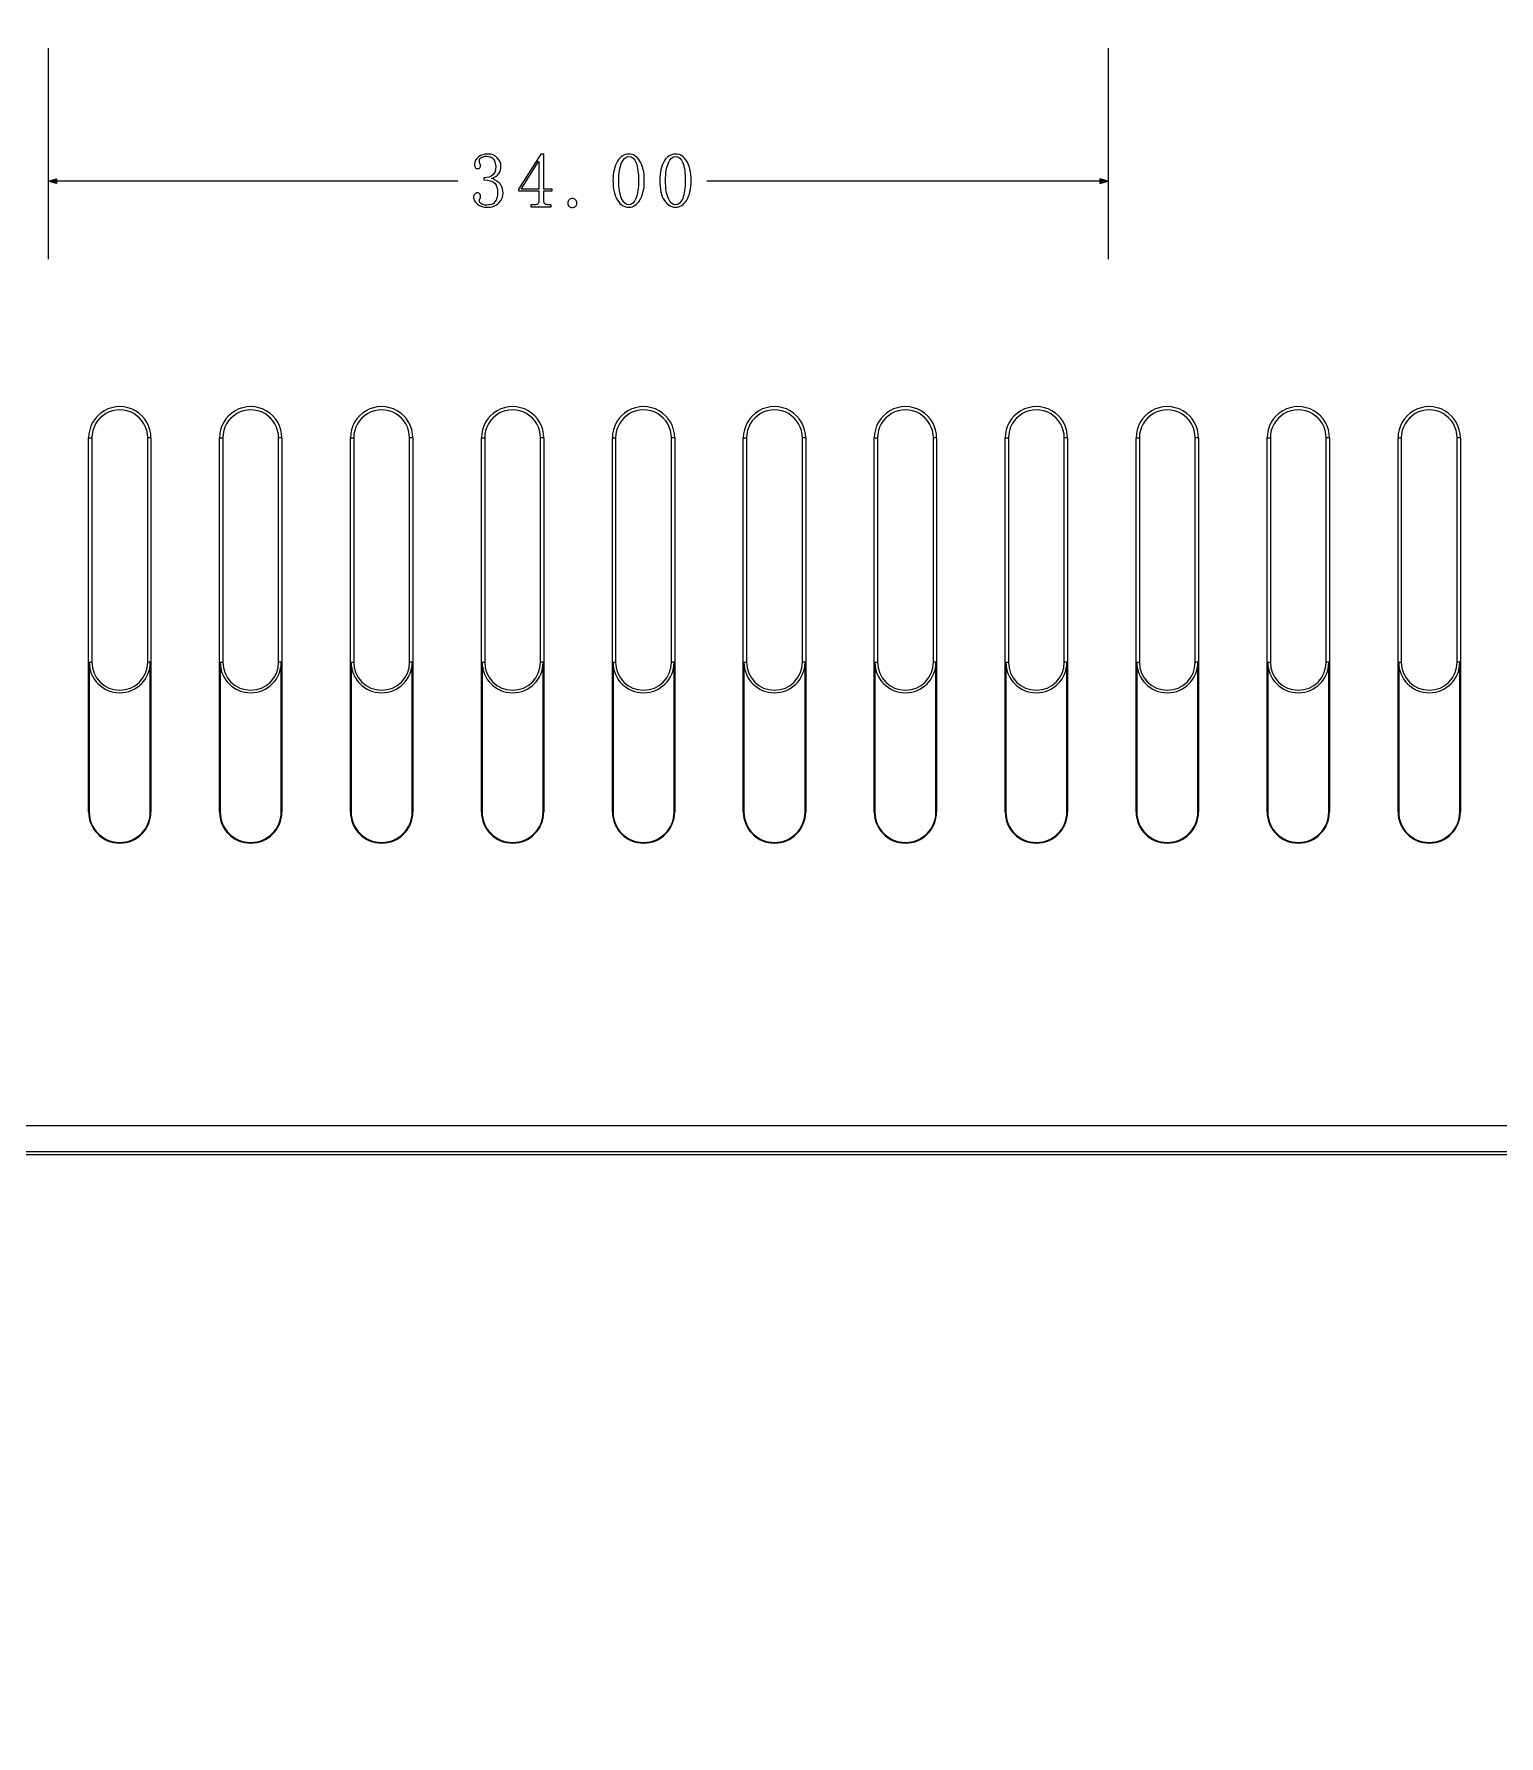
# Model space of a CAD drawing. Header units: millimetres. Extents: x -672 to 672, y -225 to 223.
# Drawn here: x -29.3 to 17.7, y 15.4 to 70 of the extents above; entities that cross this region are included whole.
import ezdxf

# ---------------------------------------------------------------- set-up
doc = ezdxf.new("R2010")
doc.units = ezdxf.units.MM
doc.header["$MEASUREMENT"] = 0
doc.layers.add('layer 1', color=7, linetype='Continuous')

msp = doc.modelspace()

# ---------------------------------------------------------------- hatches: boundary and pattern name
at = {"layer": 'layer 1', "true_color": 0xff0000}
h = msp.add_hatch(color=1, dxfattribs=at)
edge = h.paths.add_edge_path()
edge.add_spline(control_points=[(-28.5911, 65.3494), (-28.5911, 65.3494), (-28.8578, 65.278), (-28.8578, 65.278), (-28.8578, 65.278), (-28.5911, 65.2065), (-28.5911, 65.2065), (-28.5911, 65.2065), (-28.5911, 65.3494), (-28.5911, 65.3494)], knot_values=[0, 0, 0, 0, 0.3333333, 0.3333333, 0.3333333, 0.6666667, 0.6666667, 0.6666667, 1, 1, 1, 1], degree=3, periodic=1)
h = msp.add_hatch(color=1, dxfattribs=at)
edge = h.paths.add_edge_path()
edge.add_spline(control_points=[(4.8755, 65.3494), (4.8755, 65.3494), (5.1422, 65.278), (5.1422, 65.278), (5.1422, 65.278), (4.8755, 65.2065), (4.8755, 65.2065), (4.8755, 65.2065), (4.8755, 65.3494), (4.8755, 65.3494)], knot_values=[0, 0, 0, 0, 0.3333333, 0.3333333, 0.3333333, 0.6666667, 0.6666667, 0.6666667, 1, 1, 1, 1], degree=3, periodic=1)

# ---------------------------------------------------------------- linework, layer by layer
at = {"layer": 'layer 1', "lineweight": 40}
msp.add_open_spline([(123.1599, 207.75), (123.1599, 207.75), (-161.8401, 207.75), (-161.8401, 207.75), (-161.8401, 207.75), (-161.8401, -207.75), (-161.8401, -207.75), (-161.8401, -207.75), (123.1599, -207.75), (123.1599, -207.75), (123.1599, -207.75), (123.1599, 207.75), (123.1599, 207.75)], degree=3, knots=[0, 0, 0, 0, 0.25, 0.25, 0.25, 0.5, 0.5, 0.5, 0.75, 0.75, 0.75, 1, 1, 1, 1], dxfattribs=at)
at = {"layer": 'layer 1', "color": 1, "lineweight": 0}
for points in [[(-28.8578, 69.5449), (-28.8578, 69.5449), (-28.8578, 62.778), (-28.8578, 62.778)], [(5.1422, 69.5449), (5.1422, 69.5449), (5.1422, 62.778), (5.1422, 62.778)], [(-15.7158, 65.278), (-15.7158, 65.278), (-28.8578, 65.278), (-28.8578, 65.278)], [(5.1422, 65.278), (5.1422, 65.278), (-7.7264, 65.278), (-7.7264, 65.278)]]:
    msp.add_open_spline(points, degree=3, dxfattribs=at)
at = {"layer": 'layer 1', "color": 3}
for points, knots in [([(-14.3403, 65.161), (-14.2882, 65.0764), (-14.2619, 64.9914), (-14.2619, 64.9068), (-14.2619, 64.7831), (-14.3078, 64.6743), (-14.399, 64.5797), (-14.4898, 64.4856), (-14.6169, 64.4381), (-14.7798, 64.4381), (-14.8969, 64.4381), (-14.9978, 64.4706), (-15.0823, 64.536), (-15.1669, 64.601), (-15.2094, 64.676), (-15.2094, 64.7606), (-15.2094, 64.7997), (-15.1965, 64.8339), (-15.1703, 64.8631), (-15.1444, 64.8922), (-15.1182, 64.9068), (-15.0923, 64.9068), (-15.0532, 64.9068), (-15.0253, 64.8922), (-15.009, 64.8631), (-14.9928, 64.8339), (-14.9848, 64.8093), (-14.9848, 64.7897), (-14.9848, 64.7572), (-14.9911, 64.7297), (-15.0044, 64.7068), (-15.0173, 64.6839), (-15.024, 64.6627), (-15.024, 64.6435), (-15.024, 64.6043), (-14.9994, 64.5718), (-14.9507, 64.5456), (-14.9019, 64.5197), (-14.8482, 64.5064), (-14.7894, 64.5064), (-14.6723, 64.5064), (-14.5844, 64.5406), (-14.5257, 64.6089), (-14.4673, 64.6777), (-14.4378, 64.7831), (-14.4378, 64.9264), (-14.4378, 65.0435), (-14.469, 65.1381), (-14.5307, 65.2097), (-14.5923, 65.2814), (-14.7082, 65.3172), (-14.8773, 65.3172), (-14.8773, 65.3172), (-14.8773, 65.3856), (-14.8773, 65.3856), (-14.7469, 65.3856), (-14.6511, 65.4164), (-14.5894, 65.4781), (-14.5273, 65.5402), (-14.4965, 65.6264), (-14.4965, 65.7372), (-14.4965, 65.8281), (-14.5211, 65.9081), (-14.5698, 65.9764), (-14.6186, 66.0447), (-14.6948, 66.0789), (-14.799, 66.0789), (-14.8448, 66.0789), (-14.8936, 66.0672), (-14.9457, 66.0447), (-14.9978, 66.0218), (-15.024, 65.9843), (-15.024, 65.9322), (-15.024, 65.8802), (-15.0173, 65.8477), (-15.0044, 65.8347), (-14.9911, 65.8218), (-14.9848, 65.8056), (-14.9848, 65.786), (-14.9848, 65.7535), (-14.9911, 65.7272), (-15.0044, 65.7077), (-15.0173, 65.6881), (-15.0403, 65.6785), (-15.0728, 65.6785), (-15.0986, 65.6785), (-15.1232, 65.6881), (-15.1461, 65.7077), (-15.1686, 65.7272), (-15.1803, 65.7631), (-15.1803, 65.8152), (-15.1803, 65.9127), (-15.1378, 65.9927), (-15.0532, 66.0543), (-14.9686, 66.1164), (-14.8707, 66.1472), (-14.7603, 66.1472), (-14.6298, 66.1472), (-14.5257, 66.1064), (-14.4478, 66.0252), (-14.3694, 65.9439), (-14.3303, 65.8577), (-14.3303, 65.7664), (-14.3303, 65.6685), (-14.3548, 65.5856), (-14.4036, 65.5172), (-14.4523, 65.4489), (-14.529, 65.3985), (-14.6332, 65.366), (-14.4898, 65.3139), (-14.3923, 65.2456), (-14.3403, 65.161)], [0, 0, 0, 0, 0.027027, 0.027027, 0.027027, 0.0540541, 0.0540541, 0.0540541, 0.0810811, 0.0810811, 0.0810811, 0.1081081, 0.1081081, 0.1081081, 0.1351351, 0.1351351, 0.1351351, 0.1621622, 0.1621622, 0.1621622, 0.1891892, 0.1891892, 0.1891892, 0.2162162, 0.2162162, 0.2162162, 0.2432432, 0.2432432, 0.2432432, 0.2702703, 0.2702703, 0.2702703, 0.2972973, 0.2972973, 0.2972973, 0.3243243, 0.3243243, 0.3243243, 0.3513514, 0.3513514, 0.3513514, 0.3783784, 0.3783784, 0.3783784, 0.4054054, 0.4054054, 0.4054054, 0.4324324, 0.4324324, 0.4324324, 0.4594595, 0.4594595, 0.4594595, 0.4864865, 0.4864865, 0.4864865, 0.5135135, 0.5135135, 0.5135135, 0.5405405, 0.5405405, 0.5405405, 0.5675676, 0.5675676, 0.5675676, 0.5945946, 0.5945946, 0.5945946, 0.6216216, 0.6216216, 0.6216216, 0.6486486, 0.6486486, 0.6486486, 0.6756757, 0.6756757, 0.6756757, 0.7027027, 0.7027027, 0.7027027, 0.7297297, 0.7297297, 0.7297297, 0.7567568, 0.7567568, 0.7567568, 0.7837838, 0.7837838, 0.7837838, 0.8108108, 0.8108108, 0.8108108, 0.8378378, 0.8378378, 0.8378378, 0.8648649, 0.8648649, 0.8648649, 0.8918919, 0.8918919, 0.8918919, 0.9189189, 0.9189189, 0.9189189, 0.9459459, 0.9459459, 0.9459459, 0.972973, 0.972973, 0.972973, 1, 1, 1, 1]), ([(-12.9573, 64.9656), (-12.9573, 64.9656), (-12.9573, 64.6435), (-12.9573, 64.6435), (-12.9573, 64.5977), (-12.9444, 64.5652), (-12.9182, 64.5456), (-12.8923, 64.526), (-12.8565, 64.5164), (-12.8111, 64.5164), (-12.8111, 64.5164), (-12.7232, 64.5164), (-12.7232, 64.5164), (-12.7232, 64.5164), (-12.7232, 64.4577), (-12.7232, 64.4577), (-12.7232, 64.4577), (-13.3678, 64.4577), (-13.3678, 64.4577), (-13.3678, 64.4577), (-13.3678, 64.5164), (-13.3678, 64.5164), (-13.3678, 64.5164), (-13.2603, 64.5164), (-13.2603, 64.5164), (-13.2082, 64.5164), (-13.1707, 64.526), (-13.1478, 64.5456), (-13.1253, 64.5652), (-13.1136, 64.5977), (-13.1136, 64.6435), (-13.1136, 64.6435), (-13.1136, 64.9656), (-13.1136, 64.9656), (-13.1136, 64.9656), (-13.7678, 64.9656), (-13.7678, 64.9656), (-13.7678, 64.9656), (-13.7678, 65.0143), (-13.7678, 65.0143), (-13.7678, 65.0143), (-13.0553, 66.1472), (-13.0553, 66.1472), (-13.0553, 66.1472), (-12.9573, 66.1472), (-12.9573, 66.1472), (-12.9573, 66.1472), (-12.9573, 65.0243), (-12.9573, 65.0243), (-12.9573, 65.0243), (-12.6936, 65.0243), (-12.6936, 65.0243), (-12.6936, 65.0243), (-12.6936, 64.9656), (-12.6936, 64.9656), (-12.6936, 64.9656), (-12.9573, 64.9656), (-12.9573, 64.9656)], [0, 0, 0, 0, 0.0526316, 0.0526316, 0.0526316, 0.1052632, 0.1052632, 0.1052632, 0.1578947, 0.1578947, 0.1578947, 0.2105263, 0.2105263, 0.2105263, 0.2631579, 0.2631579, 0.2631579, 0.3157895, 0.3157895, 0.3157895, 0.3684211, 0.3684211, 0.3684211, 0.4210526, 0.4210526, 0.4210526, 0.4736842, 0.4736842, 0.4736842, 0.5263158, 0.5263158, 0.5263158, 0.5789474, 0.5789474, 0.5789474, 0.6315789, 0.6315789, 0.6315789, 0.6842105, 0.6842105, 0.6842105, 0.7368421, 0.7368421, 0.7368421, 0.7894737, 0.7894737, 0.7894737, 0.8421053, 0.8421053, 0.8421053, 0.8947368, 0.8947368, 0.8947368, 0.9473684, 0.9473684, 0.9473684, 1, 1, 1, 1]), ([(-9.8744, 64.6677), (-9.969, 64.5147), (-10.0878, 64.4381), (-10.2307, 64.4381), (-10.374, 64.4381), (-10.4944, 64.5131), (-10.5923, 64.6627), (-10.6898, 64.8127), (-10.7386, 65.0243), (-10.7386, 65.2977), (-10.7386, 65.5514), (-10.6915, 65.7564), (-10.5969, 65.9127), (-10.5028, 66.0689), (-10.3807, 66.1472), (-10.2307, 66.1472), (-10.0878, 66.1472), (-9.969, 66.0722), (-9.8744, 65.9227), (-9.7798, 65.7727), (-9.7328, 65.5643), (-9.7328, 65.2977), (-9.7328, 65.0306), (-9.7798, 64.8206), (-9.8744, 64.6677)], [0, 0, 0, 0, 0.125, 0.125, 0.125, 0.25, 0.25, 0.25, 0.375, 0.375, 0.375, 0.5, 0.5, 0.5, 0.625, 0.625, 0.625, 0.75, 0.75, 0.75, 0.875, 0.875, 0.875, 1, 1, 1, 1]), ([(-9.9965, 65.8589), (-10.0486, 65.9989), (-10.1265, 66.0689), (-10.2307, 66.0689), (-10.3219, 66.0689), (-10.3986, 65.9989), (-10.4603, 65.8589), (-10.5223, 65.7193), (-10.5532, 65.5318), (-10.5532, 65.2977), (-10.5532, 65.0502), (-10.5223, 64.8581), (-10.4603, 64.7214), (-10.3986, 64.5847), (-10.3219, 64.5164), (-10.2307, 64.5164), (-10.1332, 64.5164), (-10.0565, 64.5847), (-10.0015, 64.7214), (-9.9461, 64.8581), (-9.9182, 65.0502), (-9.9182, 65.2977), (-9.9182, 65.5318), (-9.9444, 65.7193), (-9.9965, 65.8589)], [0, 0, 0, 0, 0.125, 0.125, 0.125, 0.25, 0.25, 0.25, 0.375, 0.375, 0.375, 0.5, 0.5, 0.5, 0.625, 0.625, 0.625, 0.75, 0.75, 0.75, 0.875, 0.875, 0.875, 1, 1, 1, 1]), ([(-8.3744, 64.6677), (-8.469, 64.5147), (-8.5878, 64.4381), (-8.7307, 64.4381), (-8.874, 64.4381), (-8.9944, 64.5131), (-9.0923, 64.6627), (-9.1898, 64.8127), (-9.2386, 65.0243), (-9.2386, 65.2977), (-9.2386, 65.5514), (-9.1915, 65.7564), (-9.0969, 65.9127), (-9.0028, 66.0689), (-8.8807, 66.1472), (-8.7307, 66.1472), (-8.5878, 66.1472), (-8.469, 66.0722), (-8.3744, 65.9227), (-8.2798, 65.7727), (-8.2328, 65.5643), (-8.2328, 65.2977), (-8.2328, 65.0306), (-8.2798, 64.8206), (-8.3744, 64.6677)], [0, 0, 0, 0, 0.125, 0.125, 0.125, 0.25, 0.25, 0.25, 0.375, 0.375, 0.375, 0.5, 0.5, 0.5, 0.625, 0.625, 0.625, 0.75, 0.75, 0.75, 0.875, 0.875, 0.875, 1, 1, 1, 1]), ([(-8.4965, 65.8589), (-8.5486, 65.9989), (-8.6265, 66.0689), (-8.7307, 66.0689), (-8.8219, 66.0689), (-8.8986, 65.9989), (-8.9603, 65.8589), (-9.0223, 65.7193), (-9.0532, 65.5318), (-9.0532, 65.2977), (-9.0532, 65.0502), (-9.0223, 64.8581), (-8.9603, 64.7214), (-8.8986, 64.5847), (-8.8219, 64.5164), (-8.7307, 64.5164), (-8.6332, 64.5164), (-8.5565, 64.5847), (-8.5015, 64.7214), (-8.4461, 64.8581), (-8.4182, 65.0502), (-8.4182, 65.2977), (-8.4182, 65.5318), (-8.4444, 65.7193), (-8.4965, 65.8589)], [0, 0, 0, 0, 0.125, 0.125, 0.125, 0.25, 0.25, 0.25, 0.375, 0.375, 0.375, 0.5, 0.5, 0.5, 0.625, 0.625, 0.625, 0.75, 0.75, 0.75, 0.875, 0.875, 0.875, 1, 1, 1, 1]), ([(-13.1136, 65.9031), (-13.1136, 65.9031), (-13.1236, 65.9031), (-13.1236, 65.9031), (-13.1236, 65.9031), (-13.6803, 65.0243), (-13.6803, 65.0243), (-13.6803, 65.0243), (-13.1136, 65.0243), (-13.1136, 65.0243), (-13.1136, 65.0243), (-13.1136, 65.9031), (-13.1136, 65.9031)], [0, 0, 0, 0, 0.25, 0.25, 0.25, 0.5, 0.5, 0.5, 0.75, 0.75, 0.75, 1, 1, 1, 1]), ([(-11.9407, 64.4677), (-11.9703, 64.4414), (-12.0044, 64.4285), (-12.0432, 64.4285), (-12.0823, 64.4285), (-12.1165, 64.4414), (-12.1461, 64.4677), (-12.1753, 64.4935), (-12.1898, 64.5293), (-12.1898, 64.5747), (-12.1898, 64.6206), (-12.1753, 64.6564), (-12.1461, 64.6822), (-12.1165, 64.7085), (-12.0823, 64.7214), (-12.0432, 64.7214), (-12.0044, 64.7214), (-11.9703, 64.7068), (-11.9407, 64.6777), (-11.9115, 64.6481), (-11.8969, 64.6139), (-11.8969, 64.5747), (-11.8969, 64.5293), (-11.9115, 64.4935), (-11.9407, 64.4677)], [0, 0, 0, 0, 0.125, 0.125, 0.125, 0.25, 0.25, 0.25, 0.375, 0.375, 0.375, 0.5, 0.5, 0.5, 0.625, 0.625, 0.625, 0.75, 0.75, 0.75, 0.875, 0.875, 0.875, 1, 1, 1, 1])]:
    msp.add_open_spline(points, degree=3, knots=knots, dxfattribs=at)
at = {"layer": 'layer 1', "color": 1, "lineweight": 0}
for points in [[(-28.5911, 65.3494), (-28.5911, 65.3494), (-28.8578, 65.278), (-28.8578, 65.278), (-28.8578, 65.278), (-28.5911, 65.2065), (-28.5911, 65.2065), (-28.5911, 65.2065), (-28.5911, 65.3494), (-28.5911, 65.3494)], [(4.8755, 65.3494), (4.8755, 65.3494), (5.1422, 65.278), (5.1422, 65.278), (5.1422, 65.278), (4.8755, 65.2065), (4.8755, 65.2065), (4.8755, 65.2065), (4.8755, 65.3494), (4.8755, 65.3494)]]:
    msp.add_open_spline(points, degree=3, knots=[0, 0, 0, 0, 0.3333333, 0.3333333, 0.3333333, 0.6666667, 0.6666667, 0.6666667, 1, 1, 1, 1], dxfattribs=at)
at = {"layer": 'layer 1', "lineweight": 9}
for points, knots in [([(-25.5578, 57.0449), (-25.5578, 57.4022), (-25.7484, 57.7323), (-26.0578, 57.9109), (-26.3672, 58.0896), (-26.7484, 58.0896), (-27.0578, 57.9109), (-27.3672, 57.7323), (-27.5578, 57.4022), (-27.5578, 57.0449)], [0, 0, 0, 0, 0.3333333, 0.3333333, 0.3333333, 0.6666667, 0.6666667, 0.6666667, 1, 1, 1, 1]), ([(-25.6626, 57.0449), (-25.6626, 57.3647), (-25.8332, 57.6603), (-26.1102, 57.8202), (-26.3872, 57.9801), (-26.7284, 57.9801), (-27.0054, 57.8202), (-27.2824, 57.6603), (-27.453, 57.3647), (-27.453, 57.0449)], [0, 0, 0, 0, 0.3333333, 0.3333333, 0.3333333, 0.6666667, 0.6666667, 0.6666667, 1, 1, 1, 1]), ([(-21.3578, 57.0449), (-21.3578, 57.4022), (-21.5484, 57.7323), (-21.8578, 57.9109), (-22.1672, 58.0896), (-22.5484, 58.0896), (-22.8578, 57.9109), (-23.1672, 57.7323), (-23.3578, 57.4022), (-23.3578, 57.0449)], [0, 0, 0, 0, 0.3333333, 0.3333333, 0.3333333, 0.6666667, 0.6666667, 0.6666667, 1, 1, 1, 1]), ([(-21.4626, 57.0449), (-21.4626, 57.3647), (-21.6332, 57.6603), (-21.9102, 57.8202), (-22.1872, 57.9801), (-22.5284, 57.9801), (-22.8054, 57.8202), (-23.0824, 57.6603), (-23.253, 57.3647), (-23.253, 57.0449)], [0, 0, 0, 0, 0.3333333, 0.3333333, 0.3333333, 0.6666667, 0.6666667, 0.6666667, 1, 1, 1, 1]), ([(-17.1578, 57.0449), (-17.1578, 57.4022), (-17.3484, 57.7323), (-17.6578, 57.9109), (-17.9672, 58.0896), (-18.3484, 58.0896), (-18.6578, 57.9109), (-18.9672, 57.7323), (-19.1578, 57.4022), (-19.1578, 57.0449)], [0, 0, 0, 0, 0.3333333, 0.3333333, 0.3333333, 0.6666667, 0.6666667, 0.6666667, 1, 1, 1, 1]), ([(-17.2626, 57.0449), (-17.2626, 57.3647), (-17.4332, 57.6603), (-17.7102, 57.8202), (-17.9872, 57.9801), (-18.3284, 57.9801), (-18.6054, 57.8202), (-18.8824, 57.6603), (-19.053, 57.3647), (-19.053, 57.0449)], [0, 0, 0, 0, 0.3333333, 0.3333333, 0.3333333, 0.6666667, 0.6666667, 0.6666667, 1, 1, 1, 1]), ([(-12.9578, 57.0449), (-12.9578, 57.4022), (-13.1484, 57.7323), (-13.4578, 57.9109), (-13.7672, 58.0896), (-14.1484, 58.0896), (-14.4578, 57.9109), (-14.7672, 57.7323), (-14.9578, 57.4022), (-14.9578, 57.0449)], [0, 0, 0, 0, 0.3333333, 0.3333333, 0.3333333, 0.6666667, 0.6666667, 0.6666667, 1, 1, 1, 1]), ([(-13.0626, 57.0449), (-13.0626, 57.3647), (-13.2332, 57.6603), (-13.5102, 57.8202), (-13.7872, 57.9801), (-14.1284, 57.9801), (-14.4054, 57.8202), (-14.6824, 57.6603), (-14.853, 57.3647), (-14.853, 57.0449)], [0, 0, 0, 0, 0.3333333, 0.3333333, 0.3333333, 0.6666667, 0.6666667, 0.6666667, 1, 1, 1, 1]), ([(-8.7578, 57.0449), (-8.7578, 57.4022), (-8.9484, 57.7323), (-9.2578, 57.9109), (-9.5672, 58.0896), (-9.9484, 58.0896), (-10.2578, 57.9109), (-10.5672, 57.7323), (-10.7578, 57.4022), (-10.7578, 57.0449)], [0, 0, 0, 0, 0.3333333, 0.3333333, 0.3333333, 0.6666667, 0.6666667, 0.6666667, 1, 1, 1, 1]), ([(-8.8626, 57.0449), (-8.8626, 57.3647), (-9.0332, 57.6603), (-9.3102, 57.8202), (-9.5872, 57.9801), (-9.9284, 57.9801), (-10.2054, 57.8202), (-10.4824, 57.6603), (-10.653, 57.3647), (-10.653, 57.0449)], [0, 0, 0, 0, 0.3333333, 0.3333333, 0.3333333, 0.6666667, 0.6666667, 0.6666667, 1, 1, 1, 1]), ([(-4.5578, 57.0449), (-4.5578, 57.4022), (-4.7484, 57.7323), (-5.0578, 57.9109), (-5.3672, 58.0896), (-5.7484, 58.0896), (-6.0578, 57.9109), (-6.3672, 57.7323), (-6.5578, 57.4022), (-6.5578, 57.0449)], [0, 0, 0, 0, 0.3333333, 0.3333333, 0.3333333, 0.6666667, 0.6666667, 0.6666667, 1, 1, 1, 1]), ([(-4.6626, 57.0449), (-4.6626, 57.3647), (-4.8332, 57.6603), (-5.1102, 57.8202), (-5.3872, 57.9801), (-5.7284, 57.9801), (-6.0054, 57.8202), (-6.2824, 57.6603), (-6.453, 57.3647), (-6.453, 57.0449)], [0, 0, 0, 0, 0.3333333, 0.3333333, 0.3333333, 0.6666667, 0.6666667, 0.6666667, 1, 1, 1, 1]), ([(-0.3578, 57.0449), (-0.3578, 57.4022), (-0.5484, 57.7323), (-0.8578, 57.9109), (-1.1672, 58.0896), (-1.5484, 58.0896), (-1.8578, 57.9109), (-2.1672, 57.7323), (-2.3578, 57.4022), (-2.3578, 57.0449)], [0, 0, 0, 0, 0.3333333, 0.3333333, 0.3333333, 0.6666667, 0.6666667, 0.6666667, 1, 1, 1, 1]), ([(-0.4626, 57.0449), (-0.4626, 57.3647), (-0.6332, 57.6603), (-0.9102, 57.8202), (-1.1872, 57.9801), (-1.5284, 57.9801), (-1.8054, 57.8202), (-2.0824, 57.6603), (-2.253, 57.3647), (-2.253, 57.0449)], [0, 0, 0, 0, 0.3333333, 0.3333333, 0.3333333, 0.6666667, 0.6666667, 0.6666667, 1, 1, 1, 1]), ([(3.8422, 57.0449), (3.8422, 57.4022), (3.6516, 57.7323), (3.3422, 57.9109), (3.0328, 58.0896), (2.6516, 58.0896), (2.3422, 57.9109), (2.0328, 57.7323), (1.8422, 57.4022), (1.8422, 57.0449)], [0, 0, 0, 0, 0.3333333, 0.3333333, 0.3333333, 0.6666667, 0.6666667, 0.6666667, 1, 1, 1, 1]), ([(3.7374, 57.0449), (3.7374, 57.3647), (3.5668, 57.6603), (3.2898, 57.8202), (3.0128, 57.9801), (2.6716, 57.9801), (2.3946, 57.8202), (2.1176, 57.6603), (1.947, 57.3647), (1.947, 57.0449)], [0, 0, 0, 0, 0.3333333, 0.3333333, 0.3333333, 0.6666667, 0.6666667, 0.6666667, 1, 1, 1, 1]), ([(8.0422, 57.0449), (8.0422, 57.4022), (7.8516, 57.7323), (7.5422, 57.9109), (7.2328, 58.0896), (6.8516, 58.0896), (6.5422, 57.9109), (6.2328, 57.7323), (6.0422, 57.4022), (6.0422, 57.0449)], [0, 0, 0, 0, 0.3333333, 0.3333333, 0.3333333, 0.6666667, 0.6666667, 0.6666667, 1, 1, 1, 1]), ([(7.9374, 57.0449), (7.9374, 57.3647), (7.7668, 57.6603), (7.4898, 57.8202), (7.2128, 57.9801), (6.8716, 57.9801), (6.5946, 57.8202), (6.3176, 57.6603), (6.147, 57.3647), (6.147, 57.0449)], [0, 0, 0, 0, 0.3333333, 0.3333333, 0.3333333, 0.6666667, 0.6666667, 0.6666667, 1, 1, 1, 1]), ([(12.2422, 57.0449), (12.2422, 57.4022), (12.0516, 57.7323), (11.7422, 57.9109), (11.4328, 58.0896), (11.0516, 58.0896), (10.7422, 57.9109), (10.4328, 57.7323), (10.2422, 57.4022), (10.2422, 57.0449)], [0, 0, 0, 0, 0.3333333, 0.3333333, 0.3333333, 0.6666667, 0.6666667, 0.6666667, 1, 1, 1, 1]), ([(12.1374, 57.0449), (12.1374, 57.3647), (11.9668, 57.6603), (11.6898, 57.8202), (11.4128, 57.9801), (11.0716, 57.9801), (10.7946, 57.8202), (10.5176, 57.6603), (10.347, 57.3647), (10.347, 57.0449)], [0, 0, 0, 0, 0.3333333, 0.3333333, 0.3333333, 0.6666667, 0.6666667, 0.6666667, 1, 1, 1, 1]), ([(16.4422, 57.0449), (16.4422, 57.4022), (16.2516, 57.7323), (15.9422, 57.9109), (15.6328, 58.0896), (15.2516, 58.0896), (14.9422, 57.9109), (14.6328, 57.7323), (14.4422, 57.4022), (14.4422, 57.0449)], [0, 0, 0, 0, 0.3333333, 0.3333333, 0.3333333, 0.6666667, 0.6666667, 0.6666667, 1, 1, 1, 1]), ([(16.3374, 57.0449), (16.3374, 57.3647), (16.1668, 57.6603), (15.8898, 57.8202), (15.6128, 57.9801), (15.2716, 57.9801), (14.9946, 57.8202), (14.7176, 57.6603), (14.547, 57.3647), (14.547, 57.0449)], [0, 0, 0, 0, 0.3333333, 0.3333333, 0.3333333, 0.6666667, 0.6666667, 0.6666667, 1, 1, 1, 1]), ([(-27.5368, 49.8449), (-27.5368, 49.3042), (-27.0985, 48.8659), (-26.5578, 48.8659), (-26.0171, 48.8659), (-25.5788, 49.3042), (-25.5788, 49.8449)], [0, 0, 0, 0, 0.5, 0.5, 0.5, 1, 1, 1, 1]), ([(-27.453, 49.8449), (-27.453, 49.3505), (-27.0522, 48.9497), (-26.5578, 48.9497), (-26.0634, 48.9497), (-25.6626, 49.3505), (-25.6626, 49.8449)], [0, 0, 0, 0, 0.5, 0.5, 0.5, 1, 1, 1, 1]), ([(-23.3368, 49.8449), (-23.3368, 49.3042), (-22.8985, 48.8659), (-22.3578, 48.8659), (-21.8171, 48.8659), (-21.3788, 49.3042), (-21.3788, 49.8449)], [0, 0, 0, 0, 0.5, 0.5, 0.5, 1, 1, 1, 1]), ([(-23.253, 49.8449), (-23.253, 49.3505), (-22.8522, 48.9497), (-22.3578, 48.9497), (-21.8634, 48.9497), (-21.4626, 49.3505), (-21.4626, 49.8449)], [0, 0, 0, 0, 0.5, 0.5, 0.5, 1, 1, 1, 1]), ([(-19.1368, 49.8449), (-19.1368, 49.3042), (-18.6985, 48.8659), (-18.1578, 48.8659), (-17.6171, 48.8659), (-17.1788, 49.3042), (-17.1788, 49.8449)], [0, 0, 0, 0, 0.5, 0.5, 0.5, 1, 1, 1, 1]), ([(-19.053, 49.8449), (-19.053, 49.3505), (-18.6522, 48.9497), (-18.1578, 48.9497), (-17.6634, 48.9497), (-17.2626, 49.3505), (-17.2626, 49.8449)], [0, 0, 0, 0, 0.5, 0.5, 0.5, 1, 1, 1, 1]), ([(-14.9368, 49.8449), (-14.9368, 49.3042), (-14.4985, 48.8659), (-13.9578, 48.8659), (-13.4171, 48.8659), (-12.9788, 49.3042), (-12.9788, 49.8449)], [0, 0, 0, 0, 0.5, 0.5, 0.5, 1, 1, 1, 1]), ([(-14.853, 49.8449), (-14.853, 49.3505), (-14.4522, 48.9497), (-13.9578, 48.9497), (-13.4634, 48.9497), (-13.0626, 49.3505), (-13.0626, 49.8449)], [0, 0, 0, 0, 0.5, 0.5, 0.5, 1, 1, 1, 1]), ([(-10.7368, 49.8449), (-10.7368, 49.3042), (-10.2985, 48.8659), (-9.7578, 48.8659), (-9.2171, 48.8659), (-8.7788, 49.3042), (-8.7788, 49.8449)], [0, 0, 0, 0, 0.5, 0.5, 0.5, 1, 1, 1, 1]), ([(-10.653, 49.8449), (-10.653, 49.3505), (-10.2522, 48.9497), (-9.7578, 48.9497), (-9.2634, 48.9497), (-8.8626, 49.3505), (-8.8626, 49.8449)], [0, 0, 0, 0, 0.5, 0.5, 0.5, 1, 1, 1, 1]), ([(-6.5368, 49.8449), (-6.5368, 49.3042), (-6.0985, 48.8659), (-5.5578, 48.8659), (-5.0171, 48.8659), (-4.5788, 49.3042), (-4.5788, 49.8449)], [0, 0, 0, 0, 0.5, 0.5, 0.5, 1, 1, 1, 1]), ([(-6.453, 49.8449), (-6.453, 49.3505), (-6.0522, 48.9497), (-5.5578, 48.9497), (-5.0634, 48.9497), (-4.6626, 49.3505), (-4.6626, 49.8449)], [0, 0, 0, 0, 0.5, 0.5, 0.5, 1, 1, 1, 1]), ([(-2.3368, 49.8449), (-2.3368, 49.3042), (-1.8985, 48.8659), (-1.3578, 48.8659), (-0.8171, 48.8659), (-0.3788, 49.3042), (-0.3788, 49.8449)], [0, 0, 0, 0, 0.5, 0.5, 0.5, 1, 1, 1, 1]), ([(-2.253, 49.8449), (-2.253, 49.3505), (-1.8522, 48.9497), (-1.3578, 48.9497), (-0.8634, 48.9497), (-0.4626, 49.3505), (-0.4626, 49.8449)], [0, 0, 0, 0, 0.5, 0.5, 0.5, 1, 1, 1, 1]), ([(1.8632, 49.8449), (1.8632, 49.3042), (2.3015, 48.8659), (2.8422, 48.8659), (3.3829, 48.8659), (3.8212, 49.3042), (3.8212, 49.8449)], [0, 0, 0, 0, 0.5, 0.5, 0.5, 1, 1, 1, 1]), ([(1.947, 49.8449), (1.947, 49.3505), (2.3478, 48.9497), (2.8422, 48.9497), (3.3366, 48.9497), (3.7374, 49.3505), (3.7374, 49.8449)], [0, 0, 0, 0, 0.5, 0.5, 0.5, 1, 1, 1, 1]), ([(6.0632, 49.8449), (6.0632, 49.3042), (6.5015, 48.8659), (7.0422, 48.8659), (7.5829, 48.8659), (8.0212, 49.3042), (8.0212, 49.8449)], [0, 0, 0, 0, 0.5, 0.5, 0.5, 1, 1, 1, 1]), ([(6.147, 49.8449), (6.147, 49.3505), (6.5478, 48.9497), (7.0422, 48.9497), (7.5366, 48.9497), (7.9374, 49.3505), (7.9374, 49.8449)], [0, 0, 0, 0, 0.5, 0.5, 0.5, 1, 1, 1, 1]), ([(10.2632, 49.8449), (10.2632, 49.3042), (10.7015, 48.8659), (11.2422, 48.8659), (11.7829, 48.8659), (12.2212, 49.3042), (12.2212, 49.8449)], [0, 0, 0, 0, 0.5, 0.5, 0.5, 1, 1, 1, 1]), ([(10.347, 49.8449), (10.347, 49.3505), (10.7478, 48.9497), (11.2422, 48.9497), (11.7366, 48.9497), (12.1374, 49.3505), (12.1374, 49.8449)], [0, 0, 0, 0, 0.5, 0.5, 0.5, 1, 1, 1, 1]), ([(14.4632, 49.8449), (14.4632, 49.3042), (14.9015, 48.8659), (15.4422, 48.8659), (15.9829, 48.8659), (16.4212, 49.3042), (16.4212, 49.8449)], [0, 0, 0, 0, 0.5, 0.5, 0.5, 1, 1, 1, 1]), ([(14.547, 49.8449), (14.547, 49.3505), (14.9478, 48.9497), (15.4422, 48.9497), (15.9366, 48.9497), (16.3374, 49.3505), (16.3374, 49.8449)], [0, 0, 0, 0, 0.5, 0.5, 0.5, 1, 1, 1, 1]), ([(-27.5578, 45.0449), (-27.5578, 44.4926), (-27.1101, 44.0449), (-26.5578, 44.0449), (-26.0055, 44.0449), (-25.5578, 44.4926), (-25.5578, 45.0449)], [0, 0, 0, 0, 0.5, 0.5, 0.5, 1, 1, 1, 1]), ([(-27.5368, 45.0449), (-27.5368, 44.5042), (-27.0985, 44.0659), (-26.5578, 44.0659), (-26.0171, 44.0659), (-25.5788, 44.5042), (-25.5788, 45.0449)], [0, 0, 0, 0, 0.5, 0.5, 0.5, 1, 1, 1, 1]), ([(-23.3578, 45.0449), (-23.3578, 44.4926), (-22.9101, 44.0449), (-22.3578, 44.0449), (-21.8055, 44.0449), (-21.3578, 44.4926), (-21.3578, 45.0449)], [0, 0, 0, 0, 0.5, 0.5, 0.5, 1, 1, 1, 1]), ([(-23.3368, 45.0449), (-23.3368, 44.5042), (-22.8985, 44.0659), (-22.3578, 44.0659), (-21.8171, 44.0659), (-21.3788, 44.5042), (-21.3788, 45.0449)], [0, 0, 0, 0, 0.5, 0.5, 0.5, 1, 1, 1, 1]), ([(-19.1578, 45.0449), (-19.1578, 44.4926), (-18.7101, 44.0449), (-18.1578, 44.0449), (-17.6055, 44.0449), (-17.1578, 44.4926), (-17.1578, 45.0449)], [0, 0, 0, 0, 0.5, 0.5, 0.5, 1, 1, 1, 1]), ([(-19.1368, 45.0449), (-19.1368, 44.5042), (-18.6985, 44.0659), (-18.1578, 44.0659), (-17.6171, 44.0659), (-17.1788, 44.5042), (-17.1788, 45.0449)], [0, 0, 0, 0, 0.5, 0.5, 0.5, 1, 1, 1, 1]), ([(-14.9578, 45.0449), (-14.9578, 44.4926), (-14.5101, 44.0449), (-13.9578, 44.0449), (-13.4055, 44.0449), (-12.9578, 44.4926), (-12.9578, 45.0449)], [0, 0, 0, 0, 0.5, 0.5, 0.5, 1, 1, 1, 1]), ([(-14.9368, 45.0449), (-14.9368, 44.5042), (-14.4985, 44.0659), (-13.9578, 44.0659), (-13.4171, 44.0659), (-12.9788, 44.5042), (-12.9788, 45.0449)], [0, 0, 0, 0, 0.5, 0.5, 0.5, 1, 1, 1, 1]), ([(-10.7578, 45.0449), (-10.7578, 44.4926), (-10.3101, 44.0449), (-9.7578, 44.0449), (-9.2055, 44.0449), (-8.7578, 44.4926), (-8.7578, 45.0449)], [0, 0, 0, 0, 0.5, 0.5, 0.5, 1, 1, 1, 1]), ([(-10.7368, 45.0449), (-10.7368, 44.5042), (-10.2985, 44.0659), (-9.7578, 44.0659), (-9.2171, 44.0659), (-8.7788, 44.5042), (-8.7788, 45.0449)], [0, 0, 0, 0, 0.5, 0.5, 0.5, 1, 1, 1, 1]), ([(-6.5578, 45.0449), (-6.5578, 44.4926), (-6.1101, 44.0449), (-5.5578, 44.0449), (-5.0055, 44.0449), (-4.5578, 44.4926), (-4.5578, 45.0449)], [0, 0, 0, 0, 0.5, 0.5, 0.5, 1, 1, 1, 1]), ([(-6.5368, 45.0449), (-6.5368, 44.5042), (-6.0985, 44.0659), (-5.5578, 44.0659), (-5.0171, 44.0659), (-4.5788, 44.5042), (-4.5788, 45.0449)], [0, 0, 0, 0, 0.5, 0.5, 0.5, 1, 1, 1, 1]), ([(-2.3578, 45.0449), (-2.3578, 44.4926), (-1.9101, 44.0449), (-1.3578, 44.0449), (-0.8055, 44.0449), (-0.3578, 44.4926), (-0.3578, 45.0449)], [0, 0, 0, 0, 0.5, 0.5, 0.5, 1, 1, 1, 1]), ([(-2.3368, 45.0449), (-2.3368, 44.5042), (-1.8985, 44.0659), (-1.3578, 44.0659), (-0.8171, 44.0659), (-0.3788, 44.5042), (-0.3788, 45.0449)], [0, 0, 0, 0, 0.5, 0.5, 0.5, 1, 1, 1, 1]), ([(1.8422, 45.0449), (1.8422, 44.4926), (2.2899, 44.0449), (2.8422, 44.0449), (3.3945, 44.0449), (3.8422, 44.4926), (3.8422, 45.0449)], [0, 0, 0, 0, 0.5, 0.5, 0.5, 1, 1, 1, 1]), ([(1.8632, 45.0449), (1.8632, 44.5042), (2.3015, 44.0659), (2.8422, 44.0659), (3.3829, 44.0659), (3.8212, 44.5042), (3.8212, 45.0449)], [0, 0, 0, 0, 0.5, 0.5, 0.5, 1, 1, 1, 1]), ([(6.0422, 45.0449), (6.0422, 44.4926), (6.4899, 44.0449), (7.0422, 44.0449), (7.5945, 44.0449), (8.0422, 44.4926), (8.0422, 45.0449)], [0, 0, 0, 0, 0.5, 0.5, 0.5, 1, 1, 1, 1]), ([(6.0632, 45.0449), (6.0632, 44.5042), (6.5015, 44.0659), (7.0422, 44.0659), (7.5829, 44.0659), (8.0212, 44.5042), (8.0212, 45.0449)], [0, 0, 0, 0, 0.5, 0.5, 0.5, 1, 1, 1, 1]), ([(10.2422, 45.0449), (10.2422, 44.4926), (10.6899, 44.0449), (11.2422, 44.0449), (11.7945, 44.0449), (12.2422, 44.4926), (12.2422, 45.0449)], [0, 0, 0, 0, 0.5, 0.5, 0.5, 1, 1, 1, 1]), ([(10.2632, 45.0449), (10.2632, 44.5042), (10.7015, 44.0659), (11.2422, 44.0659), (11.7829, 44.0659), (12.2212, 44.5042), (12.2212, 45.0449)], [0, 0, 0, 0, 0.5, 0.5, 0.5, 1, 1, 1, 1]), ([(14.4422, 45.0449), (14.4422, 44.4926), (14.8899, 44.0449), (15.4422, 44.0449), (15.9945, 44.0449), (16.4422, 44.4926), (16.4422, 45.0449)], [0, 0, 0, 0, 0.5, 0.5, 0.5, 1, 1, 1, 1]), ([(14.4632, 45.0449), (14.4632, 44.5042), (14.9015, 44.0659), (15.4422, 44.0659), (15.9829, 44.0659), (16.4212, 44.5042), (16.4212, 45.0449)], [0, 0, 0, 0, 0.5, 0.5, 0.5, 1, 1, 1, 1])]:
    msp.add_open_spline(points, degree=3, knots=knots, dxfattribs=at)
at = {"layer": 'layer 1', "color": 9, "lineweight": 9}
for points in [[(-27.5578, 57.0449), (-27.5578, 57.0449), (-27.453, 57.0449), (-27.453, 57.0449)], [(-25.5578, 57.0449), (-25.5578, 57.0449), (-25.6626, 57.0449), (-25.6626, 57.0449)], [(-23.3578, 57.0449), (-23.3578, 57.0449), (-23.253, 57.0449), (-23.253, 57.0449)], [(-21.3578, 57.0449), (-21.3578, 57.0449), (-21.4626, 57.0449), (-21.4626, 57.0449)], [(-19.1578, 57.0449), (-19.1578, 57.0449), (-19.053, 57.0449), (-19.053, 57.0449)], [(-17.1578, 57.0449), (-17.1578, 57.0449), (-17.2626, 57.0449), (-17.2626, 57.0449)], [(-14.9578, 57.0449), (-14.9578, 57.0449), (-14.853, 57.0449), (-14.853, 57.0449)], [(-12.9578, 57.0449), (-12.9578, 57.0449), (-13.0626, 57.0449), (-13.0626, 57.0449)], [(-10.7578, 57.0449), (-10.7578, 57.0449), (-10.653, 57.0449), (-10.653, 57.0449)], [(-8.7578, 57.0449), (-8.7578, 57.0449), (-8.8626, 57.0449), (-8.8626, 57.0449)], [(-6.5578, 57.0449), (-6.5578, 57.0449), (-6.453, 57.0449), (-6.453, 57.0449)], [(-4.5578, 57.0449), (-4.5578, 57.0449), (-4.6626, 57.0449), (-4.6626, 57.0449)], [(-2.3578, 57.0449), (-2.3578, 57.0449), (-2.253, 57.0449), (-2.253, 57.0449)], [(-0.3578, 57.0449), (-0.3578, 57.0449), (-0.4626, 57.0449), (-0.4626, 57.0449)], [(1.8422, 57.0449), (1.8422, 57.0449), (1.947, 57.0449), (1.947, 57.0449)], [(3.8422, 57.0449), (3.8422, 57.0449), (3.7374, 57.0449), (3.7374, 57.0449)], [(6.0422, 57.0449), (6.0422, 57.0449), (6.147, 57.0449), (6.147, 57.0449)], [(8.0422, 57.0449), (8.0422, 57.0449), (7.9374, 57.0449), (7.9374, 57.0449)], [(10.2422, 57.0449), (10.2422, 57.0449), (10.347, 57.0449), (10.347, 57.0449)], [(12.2422, 57.0449), (12.2422, 57.0449), (12.1374, 57.0449), (12.1374, 57.0449)], [(14.4422, 57.0449), (14.4422, 57.0449), (14.547, 57.0449), (14.547, 57.0449)], [(16.4422, 57.0449), (16.4422, 57.0449), (16.3374, 57.0449), (16.3374, 57.0449)], [(-27.5368, 49.8449), (-27.5368, 49.8449), (-27.453, 49.8449), (-27.453, 49.8449)], [(-25.5788, 49.8449), (-25.5788, 49.8449), (-25.6626, 49.8449), (-25.6626, 49.8449)], [(-23.3368, 49.8449), (-23.3368, 49.8449), (-23.253, 49.8449), (-23.253, 49.8449)], [(-21.3788, 49.8449), (-21.3788, 49.8449), (-21.4626, 49.8449), (-21.4626, 49.8449)], [(-19.1368, 49.8449), (-19.1368, 49.8449), (-19.053, 49.8449), (-19.053, 49.8449)], [(-17.1788, 49.8449), (-17.1788, 49.8449), (-17.2626, 49.8449), (-17.2626, 49.8449)], [(-14.9368, 49.8449), (-14.9368, 49.8449), (-14.853, 49.8449), (-14.853, 49.8449)], [(-12.9788, 49.8449), (-12.9788, 49.8449), (-13.0626, 49.8449), (-13.0626, 49.8449)], [(-10.7368, 49.8449), (-10.7368, 49.8449), (-10.653, 49.8449), (-10.653, 49.8449)], [(-8.7788, 49.8449), (-8.7788, 49.8449), (-8.8626, 49.8449), (-8.8626, 49.8449)], [(-6.5368, 49.8449), (-6.5368, 49.8449), (-6.453, 49.8449), (-6.453, 49.8449)], [(-4.5788, 49.8449), (-4.5788, 49.8449), (-4.6626, 49.8449), (-4.6626, 49.8449)], [(-2.3368, 49.8449), (-2.3368, 49.8449), (-2.253, 49.8449), (-2.253, 49.8449)], [(-0.3788, 49.8449), (-0.3788, 49.8449), (-0.4626, 49.8449), (-0.4626, 49.8449)], [(1.8632, 49.8449), (1.8632, 49.8449), (1.947, 49.8449), (1.947, 49.8449)], [(3.8212, 49.8449), (3.8212, 49.8449), (3.7374, 49.8449), (3.7374, 49.8449)], [(6.0632, 49.8449), (6.0632, 49.8449), (6.147, 49.8449), (6.147, 49.8449)], [(8.0212, 49.8449), (8.0212, 49.8449), (7.9374, 49.8449), (7.9374, 49.8449)], [(10.2632, 49.8449), (10.2632, 49.8449), (10.347, 49.8449), (10.347, 49.8449)], [(12.2212, 49.8449), (12.2212, 49.8449), (12.1374, 49.8449), (12.1374, 49.8449)], [(14.4632, 49.8449), (14.4632, 49.8449), (14.547, 49.8449), (14.547, 49.8449)], [(16.4212, 49.8449), (16.4212, 49.8449), (16.3374, 49.8449), (16.3374, 49.8449)], [(-27.5578, 45.0449), (-27.5578, 45.0449), (-27.5368, 45.0449), (-27.5368, 45.0449)], [(-25.5578, 45.0449), (-25.5578, 45.0449), (-25.5788, 45.0449), (-25.5788, 45.0449)], [(-23.3578, 45.0449), (-23.3578, 45.0449), (-23.3368, 45.0449), (-23.3368, 45.0449)], [(-21.3578, 45.0449), (-21.3578, 45.0449), (-21.3788, 45.0449), (-21.3788, 45.0449)], [(-19.1578, 45.0449), (-19.1578, 45.0449), (-19.1368, 45.0449), (-19.1368, 45.0449)], [(-17.1578, 45.0449), (-17.1578, 45.0449), (-17.1788, 45.0449), (-17.1788, 45.0449)], [(-14.9578, 45.0449), (-14.9578, 45.0449), (-14.9368, 45.0449), (-14.9368, 45.0449)], [(-12.9578, 45.0449), (-12.9578, 45.0449), (-12.9788, 45.0449), (-12.9788, 45.0449)], [(-10.7578, 45.0449), (-10.7578, 45.0449), (-10.7368, 45.0449), (-10.7368, 45.0449)], [(-8.7578, 45.0449), (-8.7578, 45.0449), (-8.7788, 45.0449), (-8.7788, 45.0449)], [(-6.5578, 45.0449), (-6.5578, 45.0449), (-6.5368, 45.0449), (-6.5368, 45.0449)], [(-4.5578, 45.0449), (-4.5578, 45.0449), (-4.5788, 45.0449), (-4.5788, 45.0449)], [(-2.3578, 45.0449), (-2.3578, 45.0449), (-2.3368, 45.0449), (-2.3368, 45.0449)], [(-0.3578, 45.0449), (-0.3578, 45.0449), (-0.3788, 45.0449), (-0.3788, 45.0449)], [(1.8422, 45.0449), (1.8422, 45.0449), (1.8632, 45.0449), (1.8632, 45.0449)], [(3.8422, 45.0449), (3.8422, 45.0449), (3.8212, 45.0449), (3.8212, 45.0449)], [(6.0422, 45.0449), (6.0422, 45.0449), (6.0632, 45.0449), (6.0632, 45.0449)], [(8.0422, 45.0449), (8.0422, 45.0449), (8.0212, 45.0449), (8.0212, 45.0449)], [(10.2422, 45.0449), (10.2422, 45.0449), (10.2632, 45.0449), (10.2632, 45.0449)], [(12.2422, 45.0449), (12.2422, 45.0449), (12.2212, 45.0449), (12.2212, 45.0449)], [(14.4422, 45.0449), (14.4422, 45.0449), (14.4632, 45.0449), (14.4632, 45.0449)], [(16.4422, 45.0449), (16.4422, 45.0449), (16.4212, 45.0449), (16.4212, 45.0449)]]:
    msp.add_open_spline(points, degree=3, dxfattribs=at)
at = {"layer": 'layer 1', "lineweight": 9}
for points in [[(-27.5578, 45.0449), (-27.5578, 45.0449), (-27.5578, 57.0449), (-27.5578, 57.0449)], [(-27.453, 57.0449), (-27.453, 57.0449), (-27.453, 49.8449), (-27.453, 49.8449)], [(-25.6626, 49.8449), (-25.6626, 49.8449), (-25.6626, 57.0449), (-25.6626, 57.0449)], [(-25.5578, 57.0449), (-25.5578, 57.0449), (-25.5578, 45.0449), (-25.5578, 45.0449)], [(-23.3578, 45.0449), (-23.3578, 45.0449), (-23.3578, 57.0449), (-23.3578, 57.0449)], [(-23.253, 57.0449), (-23.253, 57.0449), (-23.253, 49.8449), (-23.253, 49.8449)], [(-21.4626, 49.8449), (-21.4626, 49.8449), (-21.4626, 57.0449), (-21.4626, 57.0449)], [(-21.3578, 57.0449), (-21.3578, 57.0449), (-21.3578, 45.0449), (-21.3578, 45.0449)], [(-19.1578, 45.0449), (-19.1578, 45.0449), (-19.1578, 57.0449), (-19.1578, 57.0449)], [(-19.053, 57.0449), (-19.053, 57.0449), (-19.053, 49.8449), (-19.053, 49.8449)], [(-17.2626, 49.8449), (-17.2626, 49.8449), (-17.2626, 57.0449), (-17.2626, 57.0449)], [(-17.1578, 57.0449), (-17.1578, 57.0449), (-17.1578, 45.0449), (-17.1578, 45.0449)], [(-14.9578, 45.0449), (-14.9578, 45.0449), (-14.9578, 57.0449), (-14.9578, 57.0449)], [(-14.853, 57.0449), (-14.853, 57.0449), (-14.853, 49.8449), (-14.853, 49.8449)], [(-13.0626, 49.8449), (-13.0626, 49.8449), (-13.0626, 57.0449), (-13.0626, 57.0449)], [(-12.9578, 57.0449), (-12.9578, 57.0449), (-12.9578, 45.0449), (-12.9578, 45.0449)], [(-10.7578, 45.0449), (-10.7578, 45.0449), (-10.7578, 57.0449), (-10.7578, 57.0449)], [(-10.653, 57.0449), (-10.653, 57.0449), (-10.653, 49.8449), (-10.653, 49.8449)], [(-8.8626, 49.8449), (-8.8626, 49.8449), (-8.8626, 57.0449), (-8.8626, 57.0449)], [(-8.7578, 57.0449), (-8.7578, 57.0449), (-8.7578, 45.0449), (-8.7578, 45.0449)], [(-6.5578, 45.0449), (-6.5578, 45.0449), (-6.5578, 57.0449), (-6.5578, 57.0449)], [(-6.453, 57.0449), (-6.453, 57.0449), (-6.453, 49.8449), (-6.453, 49.8449)], [(-4.6626, 49.8449), (-4.6626, 49.8449), (-4.6626, 57.0449), (-4.6626, 57.0449)], [(-4.5578, 57.0449), (-4.5578, 57.0449), (-4.5578, 45.0449), (-4.5578, 45.0449)], [(-2.3578, 45.0449), (-2.3578, 45.0449), (-2.3578, 57.0449), (-2.3578, 57.0449)], [(-2.253, 57.0449), (-2.253, 57.0449), (-2.253, 49.8449), (-2.253, 49.8449)], [(-0.4626, 49.8449), (-0.4626, 49.8449), (-0.4626, 57.0449), (-0.4626, 57.0449)], [(-0.3578, 57.0449), (-0.3578, 57.0449), (-0.3578, 45.0449), (-0.3578, 45.0449)], [(1.8422, 45.0449), (1.8422, 45.0449), (1.8422, 57.0449), (1.8422, 57.0449)], [(1.947, 57.0449), (1.947, 57.0449), (1.947, 49.8449), (1.947, 49.8449)], [(3.7374, 49.8449), (3.7374, 49.8449), (3.7374, 57.0449), (3.7374, 57.0449)], [(3.8422, 57.0449), (3.8422, 57.0449), (3.8422, 45.0449), (3.8422, 45.0449)], [(6.0422, 45.0449), (6.0422, 45.0449), (6.0422, 57.0449), (6.0422, 57.0449)], [(6.147, 57.0449), (6.147, 57.0449), (6.147, 49.8449), (6.147, 49.8449)], [(7.9374, 49.8449), (7.9374, 49.8449), (7.9374, 57.0449), (7.9374, 57.0449)], [(8.0422, 57.0449), (8.0422, 57.0449), (8.0422, 45.0449), (8.0422, 45.0449)], [(10.2422, 45.0449), (10.2422, 45.0449), (10.2422, 57.0449), (10.2422, 57.0449)], [(10.347, 57.0449), (10.347, 57.0449), (10.347, 49.8449), (10.347, 49.8449)], [(12.1374, 49.8449), (12.1374, 49.8449), (12.1374, 57.0449), (12.1374, 57.0449)], [(12.2422, 57.0449), (12.2422, 57.0449), (12.2422, 45.0449), (12.2422, 45.0449)], [(14.4422, 45.0449), (14.4422, 45.0449), (14.4422, 57.0449), (14.4422, 57.0449)], [(14.547, 57.0449), (14.547, 57.0449), (14.547, 49.8449), (14.547, 49.8449)], [(16.3374, 49.8449), (16.3374, 49.8449), (16.3374, 57.0449), (16.3374, 57.0449)], [(16.4422, 57.0449), (16.4422, 57.0449), (16.4422, 45.0449), (16.4422, 45.0449)], [(-27.5368, 49.8449), (-27.5368, 49.8449), (-27.5368, 45.0449), (-27.5368, 45.0449)], [(-25.5788, 45.0449), (-25.5788, 45.0449), (-25.5788, 49.8449), (-25.5788, 49.8449)], [(-23.3368, 49.8449), (-23.3368, 49.8449), (-23.3368, 45.0449), (-23.3368, 45.0449)], [(-21.3788, 45.0449), (-21.3788, 45.0449), (-21.3788, 49.8449), (-21.3788, 49.8449)], [(-19.1368, 49.8449), (-19.1368, 49.8449), (-19.1368, 45.0449), (-19.1368, 45.0449)], [(-17.1788, 45.0449), (-17.1788, 45.0449), (-17.1788, 49.8449), (-17.1788, 49.8449)], [(-14.9368, 49.8449), (-14.9368, 49.8449), (-14.9368, 45.0449), (-14.9368, 45.0449)], [(-12.9788, 45.0449), (-12.9788, 45.0449), (-12.9788, 49.8449), (-12.9788, 49.8449)], [(-10.7368, 49.8449), (-10.7368, 49.8449), (-10.7368, 45.0449), (-10.7368, 45.0449)], [(-8.7788, 45.0449), (-8.7788, 45.0449), (-8.7788, 49.8449), (-8.7788, 49.8449)], [(-6.5368, 49.8449), (-6.5368, 49.8449), (-6.5368, 45.0449), (-6.5368, 45.0449)], [(-4.5788, 45.0449), (-4.5788, 45.0449), (-4.5788, 49.8449), (-4.5788, 49.8449)], [(-2.3368, 49.8449), (-2.3368, 49.8449), (-2.3368, 45.0449), (-2.3368, 45.0449)], [(-0.3788, 45.0449), (-0.3788, 45.0449), (-0.3788, 49.8449), (-0.3788, 49.8449)], [(1.8632, 49.8449), (1.8632, 49.8449), (1.8632, 45.0449), (1.8632, 45.0449)], [(3.8212, 45.0449), (3.8212, 45.0449), (3.8212, 49.8449), (3.8212, 49.8449)], [(6.0632, 49.8449), (6.0632, 49.8449), (6.0632, 45.0449), (6.0632, 45.0449)], [(8.0212, 45.0449), (8.0212, 45.0449), (8.0212, 49.8449), (8.0212, 49.8449)], [(10.2632, 49.8449), (10.2632, 49.8449), (10.2632, 45.0449), (10.2632, 45.0449)], [(12.2212, 45.0449), (12.2212, 45.0449), (12.2212, 49.8449), (12.2212, 49.8449)], [(14.4632, 49.8449), (14.4632, 49.8449), (14.4632, 45.0449), (14.4632, 45.0449)], [(16.4212, 45.0449), (16.4212, 45.0449), (16.4212, 49.8449), (16.4212, 49.8449)], [(-66.8578, 34.9846), (-66.8578, 34.9846), (43.1422, 34.9846), (43.1422, 34.9846)], [(-66.8578, 34.1567), (-66.8578, 34.1567), (43.1422, 34.1567), (43.1422, 34.1567)], [(43.1422, 34.0449), (43.1422, 34.0449), (-66.8578, 34.0449), (-66.8578, 34.0449)]]:
    msp.add_open_spline(points, degree=3, dxfattribs=at)

doc.saveas('drawing.dxf')
